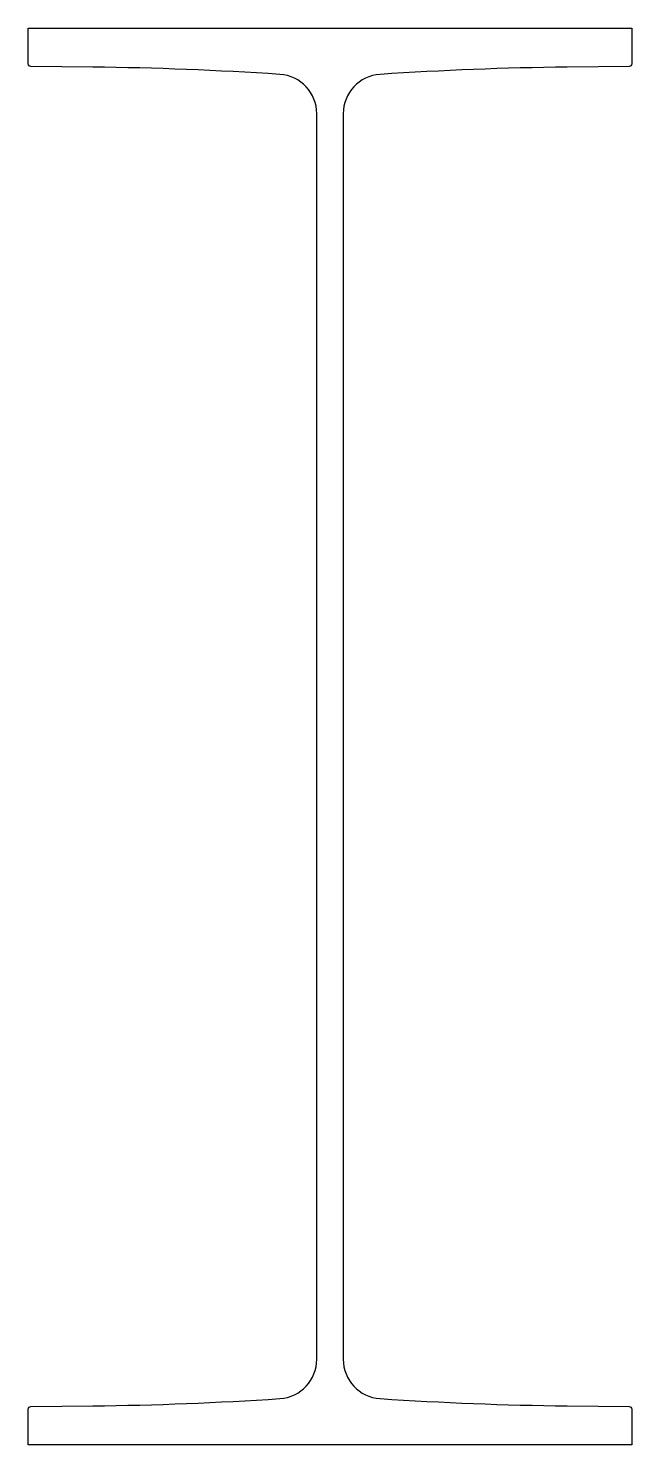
# Model space of a CAD drawing. Header units: millimetres. Extents: x -229 to 229, y -538 to 538.
import ezdxf

# ---------------------------------------------------------------- set-up
doc = ezdxf.new("R2010")
doc.units = ezdxf.units.MM
doc.layers.get('0').update_dxf_attribs({"lineweight": 25})

msp = doc.modelspace()

# ---------------------------------------------------------------- linework, layer by layer
msp.add_lwpolyline([(180, -508.2), (227, -508.7, -0.411288), (229, -510.7), (229, -537.7), (226, -537.7), (0, -537.7), (-226, -537.7), (-229, -537.7), (-229, -510.7, -0.411288), (-227, -508.7), (-180, -508.2, 0.014216), (-38, -502.7, 0.394764), (-10, -472.8), (-10, 0), (-10, 472.8, 0.394764), (-38, 502.7, 0.014216), (-180, 508.2), (-227, 508.7, -0.411288), (-229, 510.7), (-229, 537.7), (-226, 537.7), (0, 537.7), (226, 537.7), (229, 537.7), (229, 510.7, -0.411288), (227, 508.7), (180, 508.2, 0.014216), (38, 502.7, 0.394764), (10, 472.8), (10, 0), (10, -472.8, 0.394764), (38, -502.7, 0.014216)], format="xyb", close=True)

doc.saveas('drawing.dxf')
